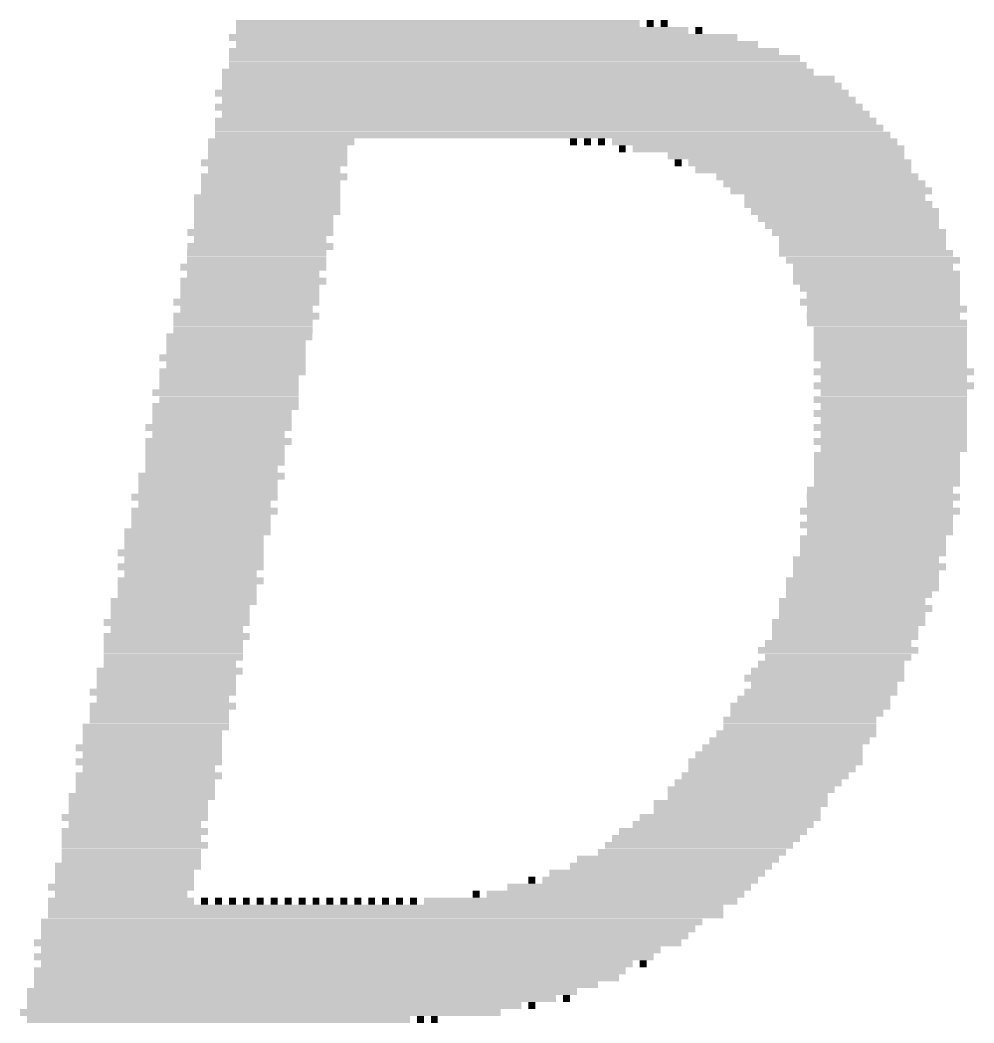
# Model space of a CAD drawing. Extents: x 3 to 114, y 9 to 132.
# Drawn here: x 36.568 to 38.656, y 9.045 to 11.239 of the extents above; entities that cross this region are included whole.
import ezdxf

# ---------------------------------------------------------------- set-up
doc = ezdxf.new("R2010")
doc.units = 0
doc.layers.add('254', color=53, linetype='CONTINUOUS')

# ---------------------------------------------------------------- blocks, each defined once
blk = doc.blocks.new('RECT')
blk.add_solid([(-0.5, -0.5), (0.5, -0.5), (-0.5, 0.5), (0.5, 0.5)])

msp = doc.modelspace()

# ---------------------------------------------------------------- block references
at = {"layer": '254', "yscale": 0.0152}
for p, xscale in [((37.4828, 11.2319), 0.8839), ((37.9476, 11.2319), 0.0152), ((37.9781, 11.2319), 0.0152), ((37.5361, 11.2166), 0.9906), ((38.0543, 11.2166), 0.0152), ((37.5818, 11.2014), 1.1125), ((37.6123, 11.1862), 1.143), ((37.6276, 11.1709), 1.204), ((37.6504, 11.1557), 1.2497), ((37.658, 11.1252), 1.2954), ((37.658, 11.1404), 1.2649), ((37.6809, 11.11), 1.3411), ((37.6885, 11.0795), 1.3868), ((37.6885, 11.0947), 1.3564), ((37.7038, 11.0642), 1.3868), ((37.7038, 11.049), 1.4173), ((37.719, 11.0338), 1.4173), ((37.719, 11.0185), 1.4478), ((37.7342, 10.988), 1.4783), ((37.7266, 11.0033), 1.463), ((37.1399, 10.9728), 0.32), ((37.78, 10.9728), 0.0152), ((37.8104, 10.9728), 0.0152), ((37.8409, 10.9728), 0.0152), ((38.1762, 10.9728), 0.6248), ((37.1323, 10.9576), 0.3048), ((37.8866, 10.9576), 0.0152), ((38.2067, 10.9576), 0.5944), ((37.1246, 10.9271), 0.32), ((37.1323, 10.9423), 0.3048), ((38.2448, 10.9423), 0.5182), ((38.0086, 10.9271), 0.0152), ((38.2753, 10.9271), 0.4877), ((37.1246, 10.9118), 0.2896), ((38.2829, 10.9118), 0.4724), ((37.1246, 10.8966), 0.32), ((37.117, 10.8814), 0.3048), ((38.3134, 10.8966), 0.442), ((38.3286, 10.8814), 0.442), ((37.117, 10.8661), 0.3048), ((38.3438, 10.8661), 0.442), ((37.1094, 10.8509), 0.32), ((37.1094, 10.8356), 0.32), ((38.3591, 10.8356), 0.4115), ((38.3515, 10.8509), 0.3962), ((37.1094, 10.8204), 0.32), ((38.3743, 10.8204), 0.4115), ((37.1018, 10.8052), 0.3048), ((37.1018, 10.7899), 0.3048), ((38.3819, 10.8052), 0.3962), ((38.3896, 10.7899), 0.381), ((37.0942, 10.7747), 0.32), ((38.4048, 10.7747), 0.381), ((37.0942, 10.7594), 0.2896), ((38.4124, 10.7594), 0.3658), ((37.0865, 10.729), 0.3048), ((37.0942, 10.7442), 0.32), ((38.4124, 10.7442), 0.3658), ((38.42, 10.729), 0.381), ((37.0865, 10.7137), 0.3048), ((38.4353, 10.7137), 0.381), ((37.0789, 10.6985), 0.32), ((37.0789, 10.6832), 0.2896), ((38.4353, 10.6985), 0.3505), ((38.4429, 10.6832), 0.3658), ((37.0789, 10.668), 0.32), ((38.4429, 10.668), 0.3658), ((37.0713, 10.6528), 0.3048), ((37.0713, 10.6375), 0.3048), ((38.4505, 10.6528), 0.3505), ((38.4581, 10.6375), 0.3353), ((37.0637, 10.6223), 0.32), ((38.4505, 10.6223), 0.3505), ((37.0637, 10.607), 0.2896), ((38.4658, 10.607), 0.3505), ((37.0637, 10.5918), 0.32), ((37.0561, 10.5766), 0.3048), ((38.4581, 10.5918), 0.3353), ((38.4658, 10.5766), 0.3505), ((37.0561, 10.5613), 0.3048), ((38.4734, 10.5613), 0.3353), ((37.0484, 10.5461), 0.32), ((37.0408, 10.5308), 0.3048), ((38.4734, 10.5461), 0.3353), ((38.4734, 10.5308), 0.3353), ((37.0408, 10.5156), 0.3048), ((38.4734, 10.5156), 0.3353), ((37.0332, 10.5004), 0.32), ((37.0408, 10.4851), 0.3048), ((38.4734, 10.5004), 0.3353), ((38.481, 10.4851), 0.32), ((37.0332, 10.4699), 0.32), ((38.481, 10.4699), 0.3505), ((37.0256, 10.4546), 0.3048), ((37.0256, 10.4394), 0.3048), ((38.481, 10.4394), 0.3505), ((38.481, 10.4546), 0.32), ((37.018, 10.4242), 0.32), ((38.481, 10.4242), 0.32), ((37.0256, 10.4089), 0.3048), ((38.4734, 10.4089), 0.3353), ((37.0103, 10.3784), 0.3048), ((37.018, 10.3937), 0.32), ((38.4734, 10.3784), 0.3353), ((38.481, 10.3937), 0.32), ((37.0103, 10.3632), 0.3048), ((38.481, 10.3632), 0.32), ((37.0027, 10.348), 0.32), ((37.0027, 10.3327), 0.2896), ((38.4734, 10.348), 0.3353), ((38.481, 10.3327), 0.32), ((37.0027, 10.3175), 0.32), ((38.4734, 10.3175), 0.3353), ((36.9951, 10.3022), 0.3048), ((36.9951, 10.287), 0.3048), ((38.4658, 10.287), 0.32), ((38.481, 10.3022), 0.32), ((36.9951, 10.2718), 0.3048), ((38.4658, 10.2718), 0.32), ((36.9875, 10.2413), 0.32), ((36.9875, 10.2565), 0.2896), ((38.4658, 10.2565), 0.32), ((38.4658, 10.2413), 0.32), ((36.9799, 10.226), 0.3048), ((38.4658, 10.226), 0.32), ((36.9799, 10.2108), 0.3048), ((38.4505, 10.2108), 0.32), ((36.9722, 10.1956), 0.32), ((36.9722, 10.1803), 0.2896), ((38.4581, 10.1956), 0.3353), ((38.4505, 10.1803), 0.32), ((36.9722, 10.1651), 0.32), ((38.4505, 10.1651), 0.3505), ((36.9646, 10.1498), 0.3048), ((36.9646, 10.1346), 0.3048), ((38.4429, 10.1346), 0.3353), ((38.4505, 10.1498), 0.32), ((36.957, 10.1194), 0.32), ((38.4505, 10.1194), 0.32), ((36.9494, 10.1041), 0.3048), ((36.9494, 10.0889), 0.3048), ((38.4353, 10.1041), 0.32), ((38.4353, 10.0889), 0.32), ((36.9418, 10.0736), 0.32), ((38.4353, 10.0736), 0.32), ((36.9494, 10.0584), 0.3048), ((38.42, 10.0584), 0.32), ((36.9418, 10.0432), 0.32), ((36.9418, 10.0279), 0.2896), ((38.4277, 10.0432), 0.3353), ((38.42, 10.0279), 0.32), ((36.9418, 10.0127), 0.32), ((38.4124, 10.0127), 0.3353), ((36.9341, 9.9974), 0.3048), ((36.9341, 9.9822), 0.3048), ((38.4124, 9.9974), 0.3353), ((38.4048, 9.9822), 0.32), ((36.9265, 9.967), 0.32), ((38.3896, 9.967), 0.32), ((36.9189, 9.9517), 0.3048), ((36.9189, 9.9365), 0.3048), ((38.3972, 9.9517), 0.3353), ((38.3896, 9.9365), 0.32), ((36.9113, 9.9212), 0.32), ((38.3819, 9.9212), 0.3353), ((36.9113, 9.8908), 0.32), ((36.9113, 9.906), 0.2896), ((38.3743, 9.906), 0.32), ((38.3743, 9.8908), 0.32), ((36.9037, 9.8755), 0.3048), ((38.3591, 9.8755), 0.32), ((36.9037, 9.8603), 0.3048), ((38.3591, 9.8603), 0.3505), ((36.896, 9.8298), 0.2896), ((36.9037, 9.845), 0.3048), ((38.3438, 9.8298), 0.32), ((38.3591, 9.845), 0.32), ((36.896, 9.8146), 0.32), ((38.3362, 9.8146), 0.3353), ((36.8884, 9.7993), 0.3048), ((36.8884, 9.7841), 0.3048), ((38.3286, 9.7993), 0.3505), ((38.3286, 9.7841), 0.32), ((36.8808, 9.7688), 0.32), ((38.321, 9.7688), 0.3353), ((36.8808, 9.7384), 0.32), ((36.8808, 9.7536), 0.2896), ((38.2981, 9.7384), 0.3505), ((38.3057, 9.7536), 0.3353), ((36.8732, 9.7231), 0.3048), ((38.2905, 9.7231), 0.3353), ((36.8656, 9.6926), 0.32), ((36.8732, 9.7079), 0.3048), ((38.2753, 9.7079), 0.3353), ((38.2753, 9.6926), 0.3353), ((36.8579, 9.6774), 0.3048), ((38.2676, 9.6774), 0.3505), ((36.8579, 9.6622), 0.3048), ((38.2524, 9.6622), 0.3505), ((36.8503, 9.6469), 0.32), ((36.8579, 9.6317), 0.3048), ((38.2295, 9.6317), 0.3658), ((38.2372, 9.6469), 0.3505), ((36.8503, 9.6164), 0.32), ((38.2219, 9.6164), 0.381), ((36.8503, 9.586), 0.32), ((36.8503, 9.6012), 0.2896), ((38.1991, 9.586), 0.3658), ((38.2143, 9.6012), 0.3658), ((36.8427, 9.5707), 0.3048), ((38.1838, 9.5707), 0.3658), ((36.8351, 9.5402), 0.32), ((36.8427, 9.5555), 0.3048), ((38.1686, 9.5555), 0.3658), ((38.161, 9.5402), 0.3505), ((36.8275, 9.525), 0.3048), ((38.1457, 9.525), 0.381), ((36.8275, 9.5098), 0.3048), ((38.1381, 9.5098), 0.3658), ((36.8198, 9.4945), 0.32), ((36.8198, 9.4793), 0.2896), ((38.1076, 9.4793), 0.3962), ((38.1229, 9.4945), 0.3962), ((36.8198, 9.464), 0.32), ((38.0848, 9.464), 0.4115), ((36.8122, 9.4488), 0.3048), ((36.8198, 9.4336), 0.32), ((38.0543, 9.4336), 0.4115), ((38.0695, 9.4488), 0.4115), ((36.8122, 9.4183), 0.3048), ((38.039, 9.4183), 0.4115), ((36.8046, 9.3878), 0.32), ((36.8122, 9.4031), 0.3048), ((37.9933, 9.3878), 0.442), ((38.0086, 9.4031), 0.442), ((36.797, 9.3726), 0.3048), ((37.9628, 9.3726), 0.4724), ((36.7894, 9.3421), 0.32), ((36.797, 9.3574), 0.3048), ((37.9019, 9.3421), 0.5334), ((37.6885, 9.3574), 0.0152), ((37.9476, 9.3574), 0.4724), ((36.7894, 9.3269), 0.2896), ((37.5666, 9.3269), 0.0152), ((37.8714, 9.3269), 0.5639), ((36.7894, 9.3116), 0.32), ((36.9722, 9.3116), 0.0152), ((37.0027, 9.3116), 0.0152), ((37.0332, 9.3116), 0.0152), ((37.0637, 9.3116), 0.0152), ((37.0942, 9.3116), 0.0152), ((37.1246, 9.3116), 0.0152), ((37.1551, 9.3116), 0.0152), ((37.1856, 9.3116), 0.0152), ((37.2161, 9.3116), 0.0152), ((37.2466, 9.3116), 0.0152), ((37.277, 9.3116), 0.0152), ((37.3075, 9.3116), 0.0152), ((37.338, 9.3116), 0.0152), ((37.3685, 9.3116), 0.0152), ((37.399, 9.3116), 0.0152), ((37.4294, 9.3116), 0.0152), ((37.7952, 9.3116), 0.6858), ((37.3685, 9.2964), 1.4783), ((37.3685, 9.2812), 1.4783), ((37.338, 9.2659), 1.4478), ((37.3304, 9.2507), 1.4326), ((37.3228, 9.2354), 1.4173), ((37.3075, 9.2202), 1.4173), ((37.277, 9.1897), 1.3564), ((37.2923, 9.205), 1.3564), ((37.2618, 9.1745), 1.2954), ((37.9324, 9.1745), 0.0152), ((37.2389, 9.144), 1.2802), ((37.2466, 9.1592), 1.2954), ((37.2161, 9.1288), 1.2344), ((37.1856, 9.1135), 1.204), ((37.1627, 9.0983), 1.1582), ((37.1246, 9.083), 1.082), ((37.6885, 9.083), 0.0152), ((37.7647, 9.0983), 0.0152), ((37.0942, 9.0678), 1.0516), ((37.0027, 9.0526), 0.8382), ((37.4447, 9.0526), 0.0152), ((37.4752, 9.0526), 0.0152)]:
    msp.add_blockref('RECT', p, dxfattribs=dict(at, xscale=xscale))

doc.saveas('drawing.dxf')
